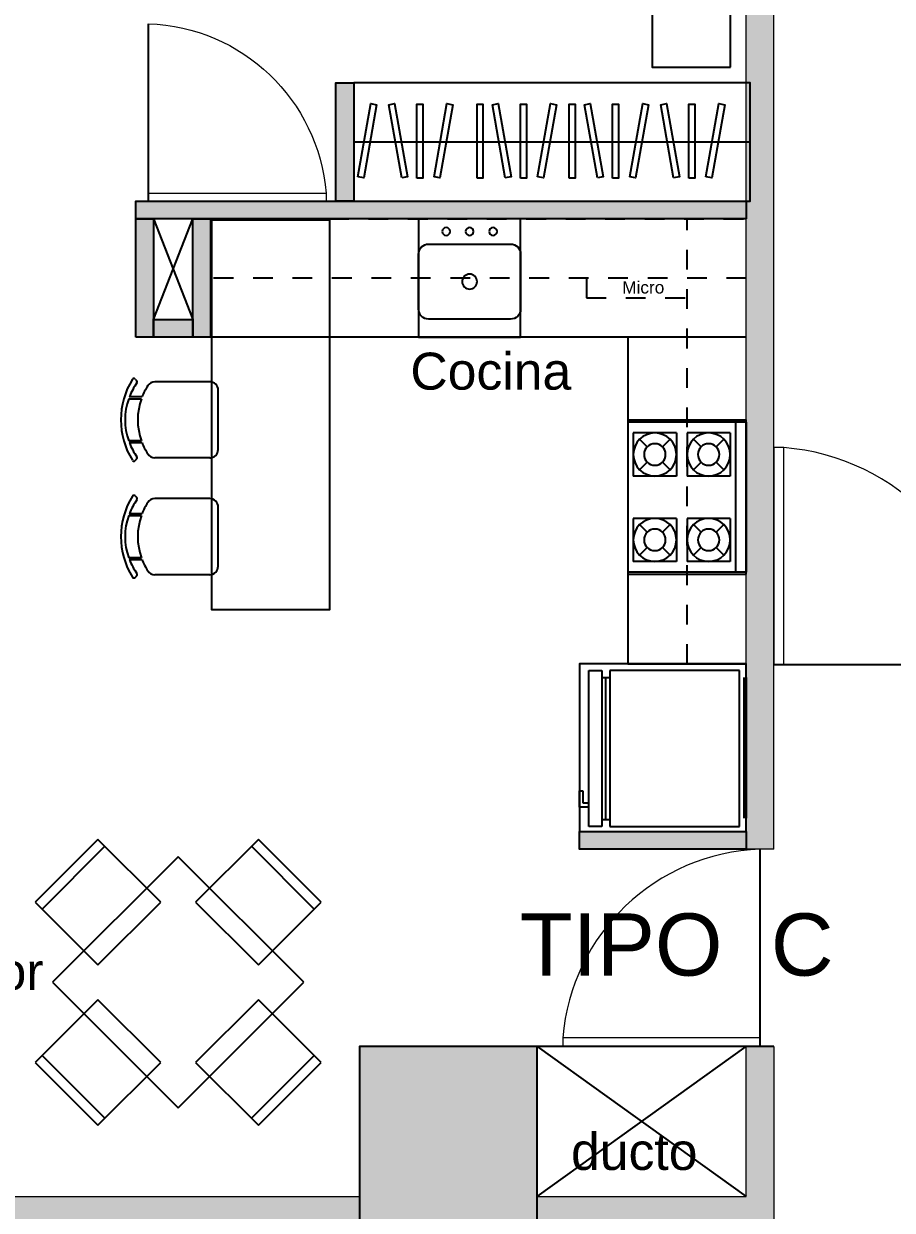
# Model space of a CAD drawing. Header units: metres. Extents: x -598 to 357, y -242 to 574.
# Drawn here: x -253.24 to -248.84, y 299.46 to 305.48 of the extents above; entities that cross this region are included whole.
import ezdxf

# ---------------------------------------------------------------- set-up
doc = ezdxf.new("R2010")
doc.units = ezdxf.units.M
doc.linetypes.add('xref_Nivel TIPICO$0$HIDDEN2', pattern=[0.1875, 0.125, -0.0625])
for name, color, linetype in [('APTOS_SPZ_MCH_N2 MUNI$0$DUCTOS', 1, 'Continuous'), ('APTOS_SPZ_MCH_N2 MUNI$0$Muebles', 1, 'Continuous'), ('Closet serchas', 9, 'Continuous'), ('T-texto', 8, 'Continuous'), ('xref_Nivel TIPICO$0$C-cocinas', 1, 'Continuous'), ('xref_Nivel TIPICO$0$H-hatch mamposteria', 8, 'Continuous'), ('xref_Nivel TIPICO$0$H-hatch tablayeso', 9, 'Continuous'), ('xref_Nivel TIPICO$0$M-lavatrastos', 1, 'Continuous'), ('xref_Nivel TIPICO$0$M-muebles', 1, 'Continuous'), ('xref_Nivel TIPICO$0$M-muro tablayeso', 4, 'Continuous'), ('xref_Nivel TIPICO$0$M-refri', 1, 'Continuous')]:
    doc.layers.add(name, color=color, linetype=linetype)
doc.layers.add('Muro Mamspoteria', color=5, linetype='Continuous', lineweight=9)
doc.layers.add('xref_Nivel TIPICO$0$P-puerta', color=1, linetype='Continuous', lineweight=18)
doc.styles.get("Standard").update_dxf_attribs({"font": 'arial.ttf'})
doc.styles.add('xref_Nivel TIPICO$0$Standard', font='arial.ttf')

# ---------------------------------------------------------------- blocks, each defined once
blk = doc.blocks.new('xref_Nivel TIPICO$0$P-90')
at = {"layer": 'Defpoints', "color": 8, "true_color": 0x808080}
blk.add_lwpolyline([(0, 0), (0.9, 0)], dxfattribs=at)
at = {"layer": 'xref_Nivel TIPICO$0$P-puerta'}
for p, q in [((0.0404, 0.9), (0, 0.9)), ((0, 0.9), (0, 0)), ((0.0404, 0), (0.0404, 0.9)), ((0, 0), (0.0404, 0))]:
    blk.add_line(p, q, dxfattribs=at)
at = {"layer": 'xref_Nivel TIPICO$0$P-puerta', "color": 8, "true_color": 0x808080}
blk.add_arc((-0.0344, -0.032), 0.935, 1.9599, 85.4069, dxfattribs=at)
blk = doc.blocks.new('xref_Nivel TIPICO$0$M_Mesa-Mesita de noche - 0457 x 0457 x 0610mm-696926-Piso 02')
at = {"layer": 'xref_Nivel TIPICO$0$M-muebles'}
blk.add_lwpolyline([(0.0337, 0.427), (0.4307, 0.427), (0.4307, 0.03), (0.0337, 0.03)], close=True, dxfattribs=at)
blk = doc.blocks.new('*U257')
at = {"layer": 'xref_Nivel TIPICO$0$H-hatch tablayeso', "transparency": 33554559}
h = blk.add_hatch(color=256, dxfattribs=at)
h.dxf.hatch_style = 1
h.paths.add_polyline_path([(0, 90), (0, 0), (3095, 0), (3095, 90)])
at = {"layer": 'xref_Nivel TIPICO$0$M-muro tablayeso'}
blk.add_lwpolyline([(3095, 0), (0, 0), (0, 90), (3095, 90), (3095, 0)], dxfattribs=at)
blk = doc.blocks.new('*U258')
at = {"layer": 'xref_Nivel TIPICO$0$H-hatch tablayeso', "transparency": 33554559}
h = blk.add_hatch(color=256, dxfattribs=at)
h.dxf.hatch_style = 1
h.paths.add_polyline_path([(0, 90), (0, 0), (600, 0), (600, 90)])
at = {"layer": 'xref_Nivel TIPICO$0$M-muro tablayeso'}
blk.add_lwpolyline([(600, 0), (0, 0), (0, 90), (600, 90), (600, 0)], dxfattribs=at)
blk = doc.blocks.new('xref_Nivel TIPICO$0$mesa de 4')
at = {"layer": 'xref_Nivel TIPICO$0$M-muebles'}
for p, q in [((-0.2344, 0.7015), (-0.5526, 0.3833)), ((-0.199, 0.6661), (-0.5172, 0.3479)), ((0.0838, 0.3833), (-0.2344, 0.7015)), ((0.5788, 0.7015), (0.2606, 0.3833)), ((0.8616, 0.3479), (0.5434, 0.6661)), ((0.897, 0.3833), (0.5788, 0.7015)), ((0.1722, 0.6131), (-0.4642, -0.0233)), ((0.8086, -0.0233), (0.1722, 0.6131)), ((-0.5526, 0.3833), (-0.2344, 0.0651)), ((-0.2344, 0.0651), (0.0838, 0.3833)), ((0.2606, 0.3833), (0.5788, 0.0651)), ((0.5788, 0.0651), (0.897, 0.3833)), ((-0.4642, -0.0233), (0.1722, -0.6597)), ((0.1722, -0.6597), (0.8086, -0.0233)), ((-0.2344, -0.1117), (-0.5526, -0.4299)), ((0.0838, -0.4299), (-0.2344, -0.1117)), ((0.5788, -0.1117), (0.2606, -0.4299)), ((0.897, -0.4299), (0.5788, -0.1117)), ((-0.199, -0.7127), (-0.5172, -0.3945)), ((0.8616, -0.3945), (0.5434, -0.7127)), ((-0.5526, -0.4299), (-0.2344, -0.7481)), ((-0.2344, -0.7481), (0.0838, -0.4299)), ((0.2606, -0.4299), (0.5788, -0.7481)), ((0.5788, -0.7481), (0.897, -0.4299))]:
    blk.add_line(p, q, dxfattribs=at)
blk = doc.blocks.new('*U344')
at = {"layer": 'xref_Nivel TIPICO$0$H-hatch tablayeso', "transparency": 33554559}
h = blk.add_hatch(color=256, dxfattribs=at)
h.dxf.hatch_style = 1
h.paths.add_polyline_path([(200, 0), (200, 90), (0, 90), (0, 0)])
at = {"layer": 'xref_Nivel TIPICO$0$M-muro tablayeso'}
blk.add_lwpolyline([(200, 0), (0, 0), (0, 90), (200, 90), (200, 0)], dxfattribs=at)
blk = doc.blocks.new('xref_Nivel TIPICO$0$MUKO02PL')
at = {"layer": 'xref_Nivel TIPICO$0$C-cocinas', "linetype": 'ByBlock'}
for p, q in [((0.38, 0), (-0.38, 0)), ((-0.38, 0), (-0.38, -0.6)), ((0.38, 0), (0.38, -0.6)), ((0.38, -0.0545), (-0.38, -0.0545)), ((-0.1073, -0.0818), (-0.3255, -0.0818)), ((-0.3255, -0.0818), (-0.3255, -0.3)), ((-0.2935, -0.1138), (-0.2549, -0.1523)), ((-0.1392, -0.1138), (-0.1778, -0.1523)), ((-0.1073, -0.0818), (-0.1073, -0.3)), ((0.1073, -0.0818), (0.1073, -0.3)), ((0.3255, -0.0818), (0.1073, -0.0818)), ((0.1392, -0.1138), (0.1778, -0.1523)), ((0.2935, -0.1138), (0.2549, -0.1523)), ((0.3255, -0.0818), (0.3255, -0.3)), ((-0.2549, -0.2295), (-0.2935, -0.268)), ((-0.1778, -0.2295), (-0.1392, -0.268)), ((0.1778, -0.2295), (0.1392, -0.268)), ((0.2549, -0.2295), (0.2935, -0.268)), ((-0.1073, -0.3), (-0.3255, -0.3)), ((0.3255, -0.3), (0.1073, -0.3)), ((-0.3255, -0.3545), (-0.3255, -0.5727)), ((-0.1073, -0.3545), (-0.3255, -0.3545)), ((-0.1073, -0.3545), (-0.1073, -0.5727)), ((0.1073, -0.3545), (0.1073, -0.5727)), ((0.3255, -0.3545), (0.1073, -0.3545)), ((0.3255, -0.3545), (0.3255, -0.5727)), ((-0.2935, -0.3865), (-0.2549, -0.4251)), ((-0.1392, -0.3865), (-0.1778, -0.4251)), ((0.1392, -0.3865), (0.1778, -0.4251)), ((0.2935, -0.3865), (0.2549, -0.4251)), ((-0.2549, -0.5022), (-0.2935, -0.5408)), ((-0.1778, -0.5022), (-0.1392, -0.5408)), ((0.1778, -0.5022), (0.1392, -0.5408)), ((0.2549, -0.5022), (0.2935, -0.5408)), ((0.38, -0.6), (-0.38, -0.6)), ((-0.1073, -0.5727), (-0.3255, -0.5727)), ((0.3255, -0.5727), (0.1073, -0.5727))]:
    blk.add_line(p, q, dxfattribs=at)
at = {"layer": 'xref_Nivel TIPICO$0$C-cocinas', "color": 8, "linetype": 'ByBlock'}
blk.add_lwpolyline([(-0.39, 0), (0.39, 0), (0.39, -0.6), (-0.39, -0.6)], close=True, dxfattribs=at)
at = {"layer": 'xref_Nivel TIPICO$0$C-cocinas', "linetype": 'ByBlock'}
for centre, radius in [((-0.2164, -0.1909), 0.1091), ((0.2164, -0.1909), 0.1091), ((-0.2164, -0.1909), 0.0545), ((0.2164, -0.1909), 0.0545), ((-0.2164, -0.4636), 0.1091), ((0.2164, -0.4636), 0.1091), ((-0.2164, -0.4636), 0.0545), ((0.2164, -0.4636), 0.0545)]:
    blk.add_circle(centre, radius, dxfattribs=at)
blk = doc.blocks.new('xref_Nivel TIPICO$0$P_REFRI')
at = {"layer": 'xref_Nivel TIPICO$0$M-refri'}
for p, q in [((-0.3562, 0), (0.3562, 0)), ((0.3985, -0.0343), (-0.3912, -0.0343)), ((-0.3912, -0.0343), (-0.3912, -0.6924)), ((-0.3562, -0.0132), (0.3562, -0.0132)), ((0.3985, -0.6924), (0.3985, -0.0343)), ((-0.3912, -0.6924), (0.3985, -0.6924)), ((-0.3563, -0.7319), (-0.3563, -0.6924)), ((0.3636, -0.7121), (-0.3563, -0.7121)), ((0.3636, -0.7319), (0.3636, -0.6924)), ((-0.3912, -0.7319), (0.3985, -0.7319)), ((-0.3912, -0.7977), (-0.3912, -0.7319)), ((0.3985, -0.7319), (0.3985, -0.7977)), ((0.3985, -0.7977), (-0.3912, -0.7977)), ((0.2177, -0.8453), (0.2177, -0.828)), ((0.2177, -0.828), (0.2795, -0.828)), ((0.2795, -0.828), (0.2795, -0.7977)), ((0.3018, -0.7977), (0.3018, -0.8453)), ((0.3018, -0.8453), (0.2177, -0.8453))]:
    blk.add_line(p, q, dxfattribs=at)
at = {"layer": 'xref_Nivel TIPICO$0$M-refri', "color": 8, "linetype": 'Continuous'}
blk.add_lwpolyline([(0.425, 0), (-0.425, 0), (-0.425, -0.8453), (0.425, -0.8453)], close=True, dxfattribs=at)
blk = doc.blocks.new('xref_Nivel TIPICO$0$SINK')
at = {"layer": 'xref_Nivel TIPICO$0$M-lavatrastos', "color": 8}
blk.add_lwpolyline([(-0.4518, 0), (0.0654, 0), (0.0654, -0.6), (-0.4518, -0.6)], close=True, dxfattribs=at)
at = {"layer": 'xref_Nivel TIPICO$0$M-lavatrastos'}
blk.add_lwpolyline([(0.0654, -0.1778, 0.414214), (0.0146, -0.127), (-0.401, -0.127, 0.414214), (-0.4518, -0.1778), (-0.4518, -0.4572, 0.414214), (-0.401, -0.508), (0.0146, -0.508, 0.414214), (0.0654, -0.4572)], format="xyb", close=True, dxfattribs=at)
for centre, radius in [((-0.3121, -0.0635), 0.0201), ((-0.1932, -0.0635), 0.0201), ((-0.0743, -0.0635), 0.0201), ((-0.1932, -0.3175), 0.0381)]:
    blk.add_circle(centre, radius, dxfattribs=at)
blk = doc.blocks.new('*U263')
at = {"layer": 'xref_Nivel TIPICO$0$H-hatch tablayeso', "transparency": 33554559}
h = blk.add_hatch(color=256, dxfattribs=at)
h.dxf.hatch_style = 1
h.paths.add_polyline_path([(0, 90), (0, 0), (845.3, 0), (845.3, 90)])
at = {"layer": 'xref_Nivel TIPICO$0$M-muro tablayeso'}
blk.add_lwpolyline([(845.3, 0), (0, 0), (0, 90), (845.3, 90), (845.3, 0)], dxfattribs=at)
blk = doc.blocks.new('APTOS_SPZ_MCH_N2 MUNI$0$SILLA-01')
at = {"layer": 'APTOS_SPZ_MCH_N2 MUNI$0$Muebles'}
for p, q in [((-0.1158, -0.043), (-0.1158, -0.1074)), ((-0.1072, -0.1042), (-0.1072, -0.0398)), ((0.1072, -0.0398), (0.1072, -0.1042)), ((0.1158, -0.1074), (0.1158, -0.043)), ((-0.2069, -0.0719), (-0.1982, -0.0806)), ((0.2069, -0.0719), (0.1982, -0.0806)), ((-0.193, -0.4504), (-0.193, -0.1726)), ((0.193, -0.4504), (0.193, -0.1726)), ((-0.1501, -0.4933), (0.1501, -0.4933))]:
    blk.add_line(p, q, dxfattribs=at)
for centre, radius, start, end in [((0, -0.3896), 0.3896, 58.18791, 121.81209), ((-0.2009, -0.0658), 0.00858, 121.81209, 225), ((0, -0.3432), 0.3217, 111.1002, 125.57699), ((0, -0.3432), 0.3217, 70.52878, 109.47122), ((0, -0.3432), 0.3217, 54.42301, 68.8998), ((0.2009, -0.0658), 0.00858, 315, 58.18791), ((-0.1922, -0.0745), 0.00858, 225, 305.57699), ((0, -0.4075), 0.3217, 111.1002, 122.57897), ((0, -0.4075), 0.3217, 70.52878, 109.47122), ((0, -0.4075), 0.3217, 57.42103, 68.8998), ((0.1922, -0.0745), 0.00858, 234.42301, 315), ((-0.1501, -0.1726), 0.0429, 122.57897, 180), ((0.1501, -0.1726), 0.0429, 0, 57.42103), ((-0.1501, -0.4504), 0.0429, 180, 270), ((0.1501, -0.4504), 0.0429, 270, 0)]:
    blk.add_arc(centre, radius, start, end, dxfattribs=at)

msp = doc.modelspace()

# ---------------------------------------------------------------- hatches: boundary and pattern name
at = {"true_color": 0x939598}
h = msp.add_hatch(color=252, dxfattribs=at)
h.dxf.hatch_style = 1
h.paths.add_polyline_path([(-250.6387, 300.2945), (-251.5387, 300.2945), (-251.5387, 299.3945), (-250.6387, 299.3945)])
at = {"layer": 'xref_Nivel TIPICO$0$H-hatch mamposteria', "transparency": 33554585}
h = msp.add_hatch(color=256, dxfattribs=at)
h.dxf.hatch_style = 1
h.paths.add_polyline_path([(-243.8209, 300.2734), (-243.6809, 300.2734), (-243.6809, 301.9595), (-243.8209, 301.9595)], flags=17)
h.paths.add_polyline_path([(-242.6778, 304.9192), (-242.6788, 307.7945), (-242.8188, 307.7945), (-242.8178, 304.9192)])
h.paths.add_polyline_path([(-243.7788, 291.8835), (-243.7788, 291.6835), (-244.0782, 291.6827), (-244.0782, 291.713), (-244.0982, 291.7139), (-244.0603, 291.8827)], flags=17)
h.paths.add_polyline_path([(-251.5387, 299.3945), (-251.5387, 299.5345), (-256.5387, 299.5345), (-256.5387, 299.3945)], flags=17)
h.paths.add_polyline_path([(-250.6387, 299.5345), (-250.6387, 299.3945), (-249.5787, 299.3945), (-249.5787, 295.7822), (-249.4387, 295.7822), (-249.4387, 300.2945), (-249.5787, 300.2945), (-249.5787, 299.5345)], flags=17)
h.paths.add_polyline_path([(-257.2787, 303.2953), (-257.1387, 303.2953), (-257.1387, 302.6101), (-257.2787, 302.6101)])
h.paths.add_polyline_path([(-257.1387, 303.8953), (-257.2787, 303.8953), (-257.2787, 308.8345), (-256.5387, 308.8345), (-256.5387, 308.6945), (-257.1387, 308.6945)])
h.paths.add_polyline_path([(-248.4448, 308.3045), (-248.4448, 308.4445), (-243.8788, 308.4445), (-243.8788, 308.3045)], flags=17)
h.paths.add_polyline_path([(-254.1337, 308.6945), (-254.1337, 308.8345), (-253.6587, 308.8345), (-253.6587, 308.6945)])
h.paths.add_polyline_path([(-257.2787, 300.2945), (-257.1387, 300.2945), (-257.1387, 299.3945), (-257.2787, 299.3945)])
h.paths.add_polyline_path([(-257.1387, 285.3959), (-257.2787, 285.3959), (-257.2787, 286.9289), (-256.0637, 286.9289), (-256.0637, 286.7889), (-257.1387, 286.7889)])
h.paths.add_polyline_path([(-257.1387, 280.3422), (-257.2787, 280.3422), (-257.2787, 282.4959), (-257.1387, 282.4959)])
h.paths.add_polyline_path([(-251.5387, 279.1284), (-251.6787, 279.1284), (-251.6787, 278.0199), (-253.0387, 278.0199), (-253.0387, 277.8799), (-251.6787, 277.8799), (-251.6787, 276.4718), (-251.1587, 276.4718), (-251.1587, 276.6118), (-251.5387, 276.6118)])
h.paths.add_polyline_path([(-247.1472, 288.8545), (-247.1472, 288.7145), (-249.4387, 288.7145), (-249.4387, 276.4718), (-249.9587, 276.4718), (-249.9587, 276.6118), (-249.5787, 276.6118), (-249.5787, 288.8545)])
h.paths.add_polyline_path([(-256.5387, 278.0199), (-256.5387, 277.8799), (-257.2787, 277.8799), (-257.2787, 279.3422), (-257.1387, 279.3422), (-257.1387, 278.0199)])
h.paths.add_polyline_path([(-257.2787, 284.3959), (-257.2777, 283.4959), (-257.1377, 283.4959), (-257.1387, 284.3959)])
h.paths.add_polyline_path([(-257.1387, 293.8359), (-257.2787, 293.8359), (-257.2787, 292.6835), (-257.1387, 292.6835)], flags=17)
h.paths.add_polyline_path([(-257.2787, 296.3689), (-255.745, 296.3689), (-255.745, 296.2289), (-257.1387, 296.2289), (-257.1377, 294.8359), (-257.2777, 294.8359)])
edge = h.paths.add_edge_path()
edge.add_line((-242.6783, 304.3505), (-242.8188, 304.3505))
edge.add_line((-242.8188, 304.3505), (-242.8188, 303.9995))
edge.add_line((-242.8188, 303.9995), (-244.4817, 303.9995))
edge.add_line((-244.4817, 303.9995), (-244.4817, 303.8595))
edge.add_line((-244.4817, 303.8595), (-242.6788, 303.8595))
edge.add_line((-242.6788, 303.8595), (-242.6788, 304.3505))
edge.add_line((-257.2777, 284.3959), (-257.1377, 284.3959))
edge.add_line((-242.6788, 290.9835), (-242.6788, 289.234))
edge.add_line((-242.6788, 289.234), (-245.489, 289.234))
edge.add_line((-247.6472, 289.8545), (-247.7872, 289.8545))
edge.add_line((-248.4448, 308.3065), (-248.4448, 308.4465))
edge.add_line((-243.4387, 277.32), (-243.4387, 277.46))
edge.add_line((-242.8191, 280.6731), (-242.6811, 280.6731))
edge.add_line((-242.8191, 281.2731), (-242.6815, 281.2731))
edge.add_line((-244.8918, 293.734), (-245.489, 293.734))
edge.add_line((-245.489, 293.734), (-245.489, 296.094))
edge.add_line((-245.489, 296.094), (-247.7872, 296.094))
edge.add_line((-247.7872, 296.094), (-247.7872, 296.334))
edge.add_line((-245.0642, 291.6835), (-245.0642, 291.7139))
edge.add_line((-245.0642, 291.7139), (-245.0462, 291.7139))
edge.add_line((-245.0462, 291.7139), (-245.0823, 291.8835))
edge.add_line((-243.8128, 293.934), (-242.8864, 293.934))
edge.add_line((-242.8864, 293.934), (-242.8864, 296.034))
edge.add_line((-242.8864, 296.034), (-245.289, 296.034))
edge.add_line((-245.289, 296.034), (-245.289, 293.934))
edge.add_line((-245.289, 293.934), (-244.8737, 293.934))
edge.add_line((-247.7872, 296.334), (-247.6472, 296.334))
edge.add_line((-247.6472, 296.334), (-247.6472, 296.234))
edge.add_line((-247.6472, 296.234), (-242.6788, 296.234))
edge.add_line((-242.6788, 296.234), (-242.6788, 293.734))
edge.add_line((-242.6788, 293.734), (-243.795, 293.734))
edge.add_line((-243.4387, 277.32), (-243.4387, 277.46))
edge.add_line((-243.4387, 277.46), (-242.8191, 277.46))
edge.add_line((-242.8191, 277.46), (-242.8191, 280.6731))
edge.add_line((-242.6811, 280.6731), (-242.6791, 277.32))
edge.add_line((-242.682, 281.2731), (-242.682, 282.1439))
edge.add_line((-242.682, 282.1439), (-242.8191, 282.1439))
edge.add_line((-242.6791, 277.32), (-243.4387, 277.32))
edge.add_line((-242.8191, 282.1439), (-242.8191, 281.2731))
edge.add_line((-242.6864, 290.9835), (-242.8864, 290.9835))
edge.add_line((-247.6472, 289.8545), (-247.6472, 291.1267))
edge.add_line((-247.6472, 291.1267), (-245.489, 291.1267))
edge.add_line((-245.489, 291.1267), (-245.489, 289.234))
edge.add_line((-245.489, 291.2667), (-247.7872, 291.2667))
edge.add_line((-247.7872, 291.2667), (-247.7872, 289.8545))
edge.add_line((-245.0823, 291.8835), (-245.489, 291.8835))
edge.add_line((-245.489, 291.8835), (-245.489, 291.2667))
edge.add_line((-245.289, 291.6835), (-245.0642, 291.6835))
edge.add_line((-242.8864, 290.9835), (-242.8864, 289.434))
edge.add_line((-242.8864, 289.434), (-245.289, 289.434))
edge.add_line((-245.289, 289.434), (-245.289, 291.6835))
h.paths.add_polyline_path([(-252.5387, 308.6945), (-252.5387, 308.8345), (-253.0587, 308.8345), (-253.0587, 308.6945)])
h.paths.add_polyline_path([(-251.5387, 308.8345), (-251.5387, 308.6945), (-249.5787, 308.6945), (-249.5787, 301.2945), (-249.4387, 301.2945), (-249.4387, 308.3045), (-249.0448, 308.3045), (-249.0448, 308.4445), (-249.4387, 308.4445), (-249.4387, 308.8345)])
h.paths.add_polyline_path([(-257.2775, 290.9835), (-257.1376, 290.9835), (-257.1364, 291.8835), (-257.2764, 291.8835)], flags=17)
h.paths.add_polyline_path([(-257.2785, 290.0945), (-249.5787, 290.0945), (-249.5787, 294.7822), (-249.4387, 294.7822), (-249.4387, 289.8545), (-249.5787, 289.8545), (-249.5787, 289.9545), (-257.2787, 289.9545)])
h.paths.add_polyline_path([(-249.4404, 282.4704), (-249.4387, 282.3304), (-242.6825, 282.3304), (-242.6825, 282.9439), (-242.6825, 282.9439), (-242.6834, 284.3959), (-242.8191, 284.3959), (-242.8208, 282.4704)], flags=16)
h.paths.add_polyline_path([(-247.7872, 302.3005), (-248.3387, 302.3026), (-248.3387, 302.1626), (-247.7872, 302.1605), (-247.7872, 297.334), (-247.6472, 297.334), (-247.6472, 300.9909), (-244.7209, 300.9909), (-244.7209, 301.1309), (-247.6472, 301.1309), (-247.6472, 305.3015), (-246.8109, 305.3015), (-246.8109, 305.4415), (-248.3387, 305.4415), (-248.3387, 305.3015), (-247.7872, 305.3015)], flags=17)

# ---------------------------------------------------------------- linework, layer by layer
at = {"color": 252, "true_color": 0x939598}
for points in [[(-249.4387, 300.2945), (-251.5387, 300.2945), (-251.5387, 299.3945)], [(-250.6387, 299.3945), (-250.6387, 300.2945)]]:
    msp.add_lwpolyline(points, dxfattribs=at)
at = {"layer": 'APTOS_SPZ_MCH_N2 MUNI$0$DUCTOS'}
for points in [[(-252.5837, 303.9805), (-252.3837, 304.4905)], [(-252.5837, 304.4905), (-252.3837, 303.9805)], [(-250.6387, 299.5345), (-249.5787, 300.2945)], [(-250.6387, 300.2945), (-249.5787, 299.5345)]]:
    msp.add_lwpolyline(points, dxfattribs=at)
at = {"layer": 'Closet serchas', "color": 253}
msp.add_line((-249.5587, 304.8805), (-251.5687, 304.8805), dxfattribs=at)
for points in [[(-251.5687, 305.1805), (-251.5687, 304.5805), (-249.5587, 304.5805), (-249.5587, 305.1805)], [(-250.6365, 304.7046), (-250.5711, 305.0752), (-250.5416, 305.07), (-250.6069, 304.6994)], [(-250.4765, 304.6982), (-250.4765, 305.0734), (-250.4465, 305.0734), (-250.4465, 304.6982)], [(-250.3335, 304.6994), (-250.3989, 305.07), (-250.3693, 305.0752), (-250.304, 304.7046)], [(-250.2563, 304.6982), (-250.2563, 305.0734), (-250.2263, 305.0734), (-250.2263, 304.6982)]]:
    msp.add_lwpolyline(points, close=True, dxfattribs=at)
at = {"layer": 'Closet serchas', "color": 253, "flags": 128}
for points in [[(-251.5473, 304.7046), (-251.482, 305.0752), (-251.4524, 305.07), (-251.5178, 304.6994)], [(-251.3254, 304.6994), (-251.3908, 305.07), (-251.3612, 305.0752), (-251.2959, 304.7046)], [(-251.2482, 304.6982), (-251.2482, 305.0734), (-251.2182, 305.0734), (-251.2182, 304.6982)], [(-251.1613, 304.7046), (-251.0959, 305.0752), (-251.0664, 305.07), (-251.1317, 304.6994)], [(-250.9436, 304.6982), (-250.9436, 305.0734), (-250.9136, 305.0734), (-250.9136, 304.6982)], [(-250.8006, 304.6994), (-250.866, 305.07), (-250.8364, 305.0752), (-250.7711, 304.7046)], [(-250.7234, 304.6982), (-250.7234, 305.0734), (-250.6934, 305.0734), (-250.6934, 304.6982)], [(-250.1694, 304.7046), (-250.104, 305.0752), (-250.0745, 305.07), (-250.1398, 304.6994)], [(-249.9475, 304.6994), (-250.0128, 305.07), (-249.9833, 305.0752), (-249.9179, 304.7046)], [(-249.8703, 304.6982), (-249.8703, 305.0734), (-249.8403, 305.0734), (-249.8403, 304.6982)], [(-249.7833, 304.7046), (-249.718, 305.0752), (-249.6884, 305.07), (-249.7538, 304.6994)]]:
    msp.add_lwpolyline(points, close=True, dxfattribs=at)
at = {"layer": 'Muro Mamspoteria', "lineweight": 0}
for p, q in [((-249.5787, 301.2945), (-249.5787, 308.6945)), ((-249.4387, 301.2945), (-249.4387, 308.3045)), ((-249.5787, 299.5345), (-249.5787, 300.2945)), ((-256.5387, 299.5345), (-251.5387, 299.5345)), ((-250.6387, 299.5345), (-249.5787, 299.5345))]:
    msp.add_line(p, q, dxfattribs=at)
at = {"layer": 'Muro Mamspoteria'}
msp.add_line((-249.4387, 300.2945), (-249.4387, 295.7822), dxfattribs=at)
at = {"layer": 'Muro Mamspoteria', "lineweight": 0}
msp.add_lwpolyline([(-249.4387, 301.2945), (-249.5787, 301.2945)], dxfattribs=at)
at = {"layer": 'xref_Nivel TIPICO$0$C-cocinas', "linetype": 'xref_Nivel TIPICO$0$HIDDEN2', "ltscale": 0.5}
for points in [[(-252.2937, 304.4905), (-249.5787, 304.4905)], [(-249.8787, 302.2345), (-249.8787, 304.4905)], [(-249.5787, 304.1905), (-252.2937, 304.1905)], [(-250.3894, 304.1905), (-250.3894, 304.0905), (-249.8787, 304.0905)]]:
    msp.add_lwpolyline(points, dxfattribs=at)
at = {"layer": 'xref_Nivel TIPICO$0$C-cocinas'}
for points in [[(-252.2889, 304.4842), (-252.2889, 302.5101), (-251.6889, 302.5101), (-251.6889, 304.4842), (-252.2889, 304.4842), (-252.2889, 303.3744)], [(-249.5787, 303.8905), (-252.2937, 303.8905)], [(-250.1787, 303.8905), (-250.1787, 302.2345), (-249.5787, 302.2345)]]:
    msp.add_lwpolyline(points, dxfattribs=at)

# ---------------------------------------------------------------- block references
at = {"layer": 'APTOS_SPZ_MCH_N2 MUNI$0$Muebles', "rotation": 89.99999999999999}
for p in [(-252.7489, 303.4722), (-252.7489, 302.8799)]:
    msp.add_blockref('APTOS_SPZ_MCH_N2 MUNI$0$SILLA-01', p, dxfattribs=at)
at = {"layer": 'xref_Nivel TIPICO$0$C-cocinas', "xscale": -1, "rotation": 270}
msp.add_blockref('xref_Nivel TIPICO$0$MUKO02PL', (-249.5787, 303.08), dxfattribs=at)
at = {"layer": 'xref_Nivel TIPICO$0$M-lavatrastos', "xscale": -1}
msp.add_blockref('xref_Nivel TIPICO$0$SINK', (-251.1744, 304.4905), dxfattribs=at)
at = {"layer": 'xref_Nivel TIPICO$0$M-muebles', "xscale": -1, "rotation": 269.9999999999993}
msp.add_blockref('xref_Nivel TIPICO$0$M_Mesa-Mesita de noche - 0457 x 0457 x 0610mm-696926-Piso 02', (-250.0857, 305.2267), dxfattribs=at)
at = {"layer": 'xref_Nivel TIPICO$0$M-muebles'}
msp.add_blockref('xref_Nivel TIPICO$0$mesa de 4', (-252.6307, 300.6437), dxfattribs=at)
at = {"layer": 'xref_Nivel TIPICO$0$M-muro tablayeso', "xscale": 0.001, "yscale": 0.001, "zscale": 0.001}
for name, p, rotation in [('*U258', (-251.6587, 305.1805), 270), ('*U258', (-252.6737, 304.4905), 270), ('*U258', (-252.3837, 304.4905), 270), ('*U263', (-249.5787, 301.3845), 180)]:
    msp.add_blockref(name, p, dxfattribs=dict(at, rotation=rotation))
for name, p in [('*U257', (-252.6737, 304.4905)), ('*U344', (-252.5837, 303.8905))]:
    msp.add_blockref(name, p, dxfattribs=at)
at = {"layer": 'xref_Nivel TIPICO$0$M-refri', "rotation": 270}
msp.add_blockref('xref_Nivel TIPICO$0$P_REFRI', (-249.5787, 301.8095), dxfattribs=at)
at = {"layer": 'xref_Nivel TIPICO$0$P-puerta', "xscale": -1, "rotation": 269.9999999999992}
msp.add_blockref('xref_Nivel TIPICO$0$P-90', (-252.6087, 304.5805), dxfattribs=at)
at = {"layer": 'xref_Nivel TIPICO$0$P-puerta', "xscale": 1.222222222222208, "yscale": 1.222222222222208, "zscale": 1.222222222222208}
msp.add_blockref('xref_Nivel TIPICO$0$P-90', (-249.4387, 302.2315), dxfattribs=at)
at = {"layer": 'xref_Nivel TIPICO$0$P-puerta', "xscale": 1.111111111111104, "yscale": 1.111111111111104, "zscale": 1.111111111111104, "rotation": 89.99999999999999}
msp.add_blockref('xref_Nivel TIPICO$0$P-90', (-249.5087, 300.2945), dxfattribs=at)

# ---------------------------------------------------------------- texts
at = {"layer": 'T-texto'}
for s, width, insert, char_height, attachment_point in [('Cocina', 0.126065, (-251.2813, 303.8127), 0.1875, 1), ('TIPO  C', 1.956406, (-250.7273, 300.6497), 0.31534, 7), ('Sala/Comedor', 0.126065, (-254.8148, 300.5789), 0.1875, 7), ('ducto', 0.126065, (-250.467, 299.6663), 0.1875, 7)]:
    msp.add_mtext_dynamic_manual_height_columns(s, width=width, gutter_width=0.9375, heights=[0], dxfattribs=dict(at, insert=insert, char_height=char_height, attachment_point=attachment_point))
at = {"layer": 'xref_Nivel TIPICO$0$C-cocinas', "linetype": 'xref_Nivel TIPICO$0$HIDDEN2', "ltscale": 0.5, "insert": (-250.2078, 304.1749), "char_height": 0.0625, "attachment_point": 1, "style": 'xref_Nivel TIPICO$0$Standard'}
msp.add_mtext_dynamic_manual_height_columns('Micro', width=0.004393, gutter_width=0.3125, heights=[0], dxfattribs=at)

doc.saveas('drawing.dxf')
